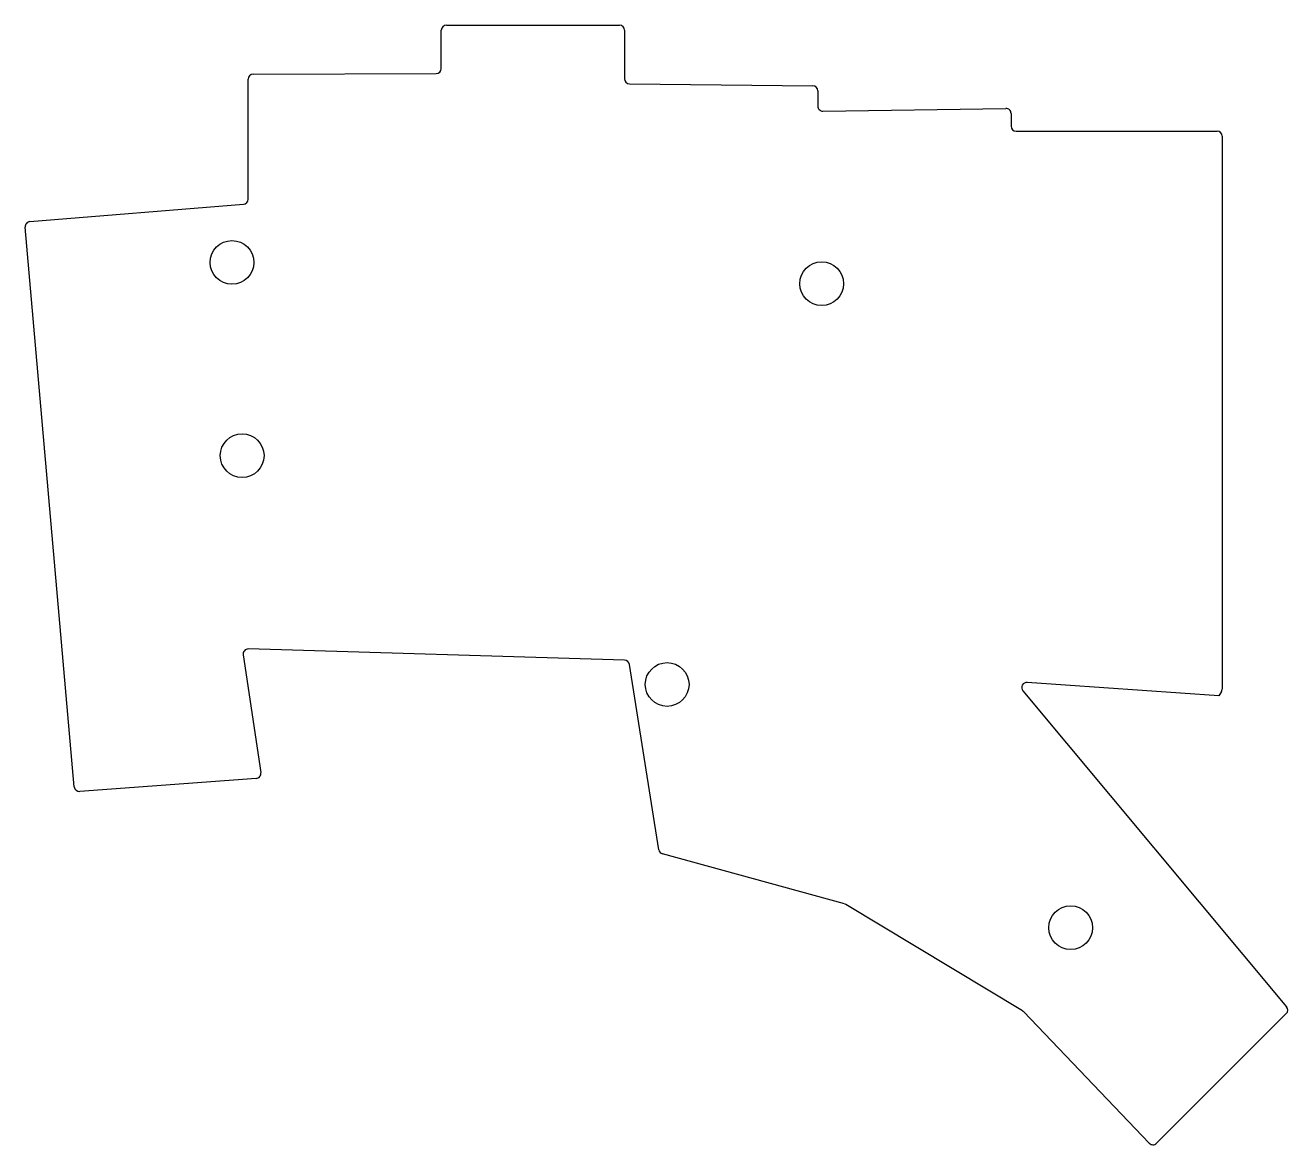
# Model space of a CAD drawing. Header units: millimetres. Extents: x 87 to 211, y -145 to -35.
import ezdxf

# ---------------------------------------------------------------- set-up
doc = ezdxf.new("R2010")
doc.units = ezdxf.units.MM

msp = doc.modelspace()

# ---------------------------------------------------------------- linework, layer by layer
for p, q in [((128.46, -34.59), (145.47, -34.59)), ((127.96, -38.85), (127.96, -35.09)), ((145.97, -35.09), (145.97, -39.85)), ((109.46, -39.41), (127.47, -39.35)), ((108.96, -51.7), (108.96, -39.91)), ((146.46, -40.35), (164.47, -40.54)), ((164.97, -41.04), (164.97, -42.54)), ((165.47, -43.04), (183.46, -42.77)), ((183.97, -43.27), (183.97, -44.51)), ((184.47, -45.01), (204.22, -45.01)), ((204.72, -45.51), (204.72, -99.88)), ((87.52, -53.91), (108.51, -52.2)), ((91.88, -109.49), (87.06, -54.45)), ((108.47, -96.51), (110.21, -108.1)), ((145.97, -97.05), (108.98, -95.94)), ((149.35, -115.69), (146.45, -97.47)), ((204.4, -100.56), (185.56, -99.23)), ((185.14, -100.05), (211.05, -131.13)), ((204.65, -100.13), (204.4, -100.56)), ((109.75, -108.68), (92.41, -109.95)), ((167.61, -121.02), (149.71, -116.1)), ((185.11, -131.54), (167.74, -121.08)), ((197.56, -144.55), (185.22, -131.62)), ((211.02, -131.8), (198.27, -144.55))]:
    msp.add_line(p, q)
for centre in [(107.38, -57.92), (165.35, -60.01), (108.38, -76.92), (150.16, -99.43), (189.83, -123.35)]:
    msp.add_circle(centre, 2.15)
for centre, start, end in [((128.46, -35.09), 90, 180), ((145.47, -35.09), 0, 90), ((109.46, -39.91), 90.196, 180), ((127.46, -38.85), 270.196, 0), ((146.47, -39.85), 180, 269.3818), ((164.47, -41.04), 0, 89.3818), ((165.47, -42.54), 180, 270.8594), ((183.47, -43.27), 0.0254, 90.8594), ((184.47, -44.51), 180.0254, 270), ((204.22, -45.51), 0, 90), ((108.46, -51.7), 274.6567, 0), ((87.56, -54.4), 94.6567, 185.002), ((108.97, -96.44), 88.2816, 188.5305), ((145.96, -97.55), 9.0417, 88.2816), ((185.52, -99.73), 85.9692, 219.8251), ((204.22, -99.88), 330, 0), ((109.72, -108.18), 274.1912, 8.5305), ((92.38, -109.45), 185.002, 274.1912), ((149.84, -115.61), 189.0417, 254.6163), ((167.48, -121.5), 58.9424, 74.6163), ((184.86, -131.97), 43.6797, 58.9424), ((210.67, -131.45), 315, 39.8251), ((197.92, -144.2), 223.6797, 315)]:
    msp.add_arc(centre, 0.5, start, end)

doc.saveas('drawing.dxf')
